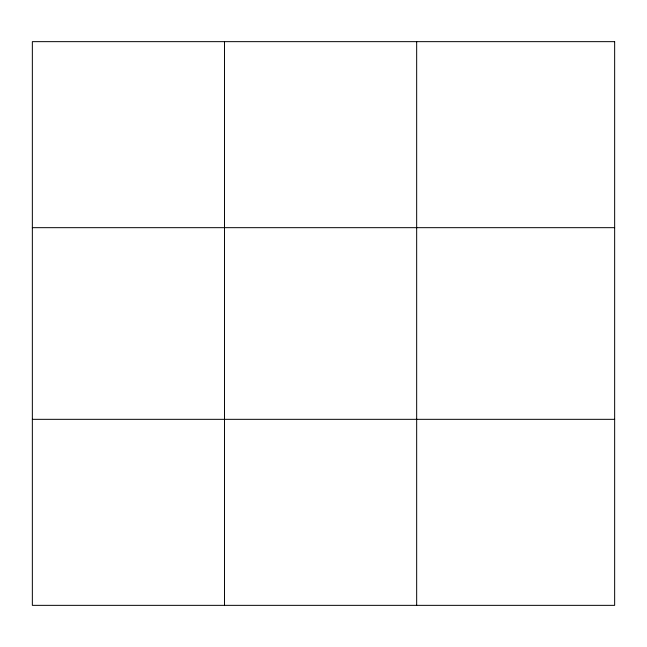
<?xml version="1.0" encoding="UTF-8"?>
<svg xmlns="http://www.w3.org/2000/svg" width="647" height="647" viewBox="0 0 647 647"><rect width="100%" height="100%" fill="white"/><g stroke="black" fill="none" stroke-linecap="round" stroke-linejoin="round"><path stroke-width="0.97" d="M32.35 227.671L614.65 227.671M32.35 419.329L614.65 419.329M416.668 41.651L416.668 605.349M224.509 41.651L224.509 605.349M614.65 41.651L614.65 605.349L32.35 605.349L32.35 41.651L614.65 41.651"/></g></svg>
